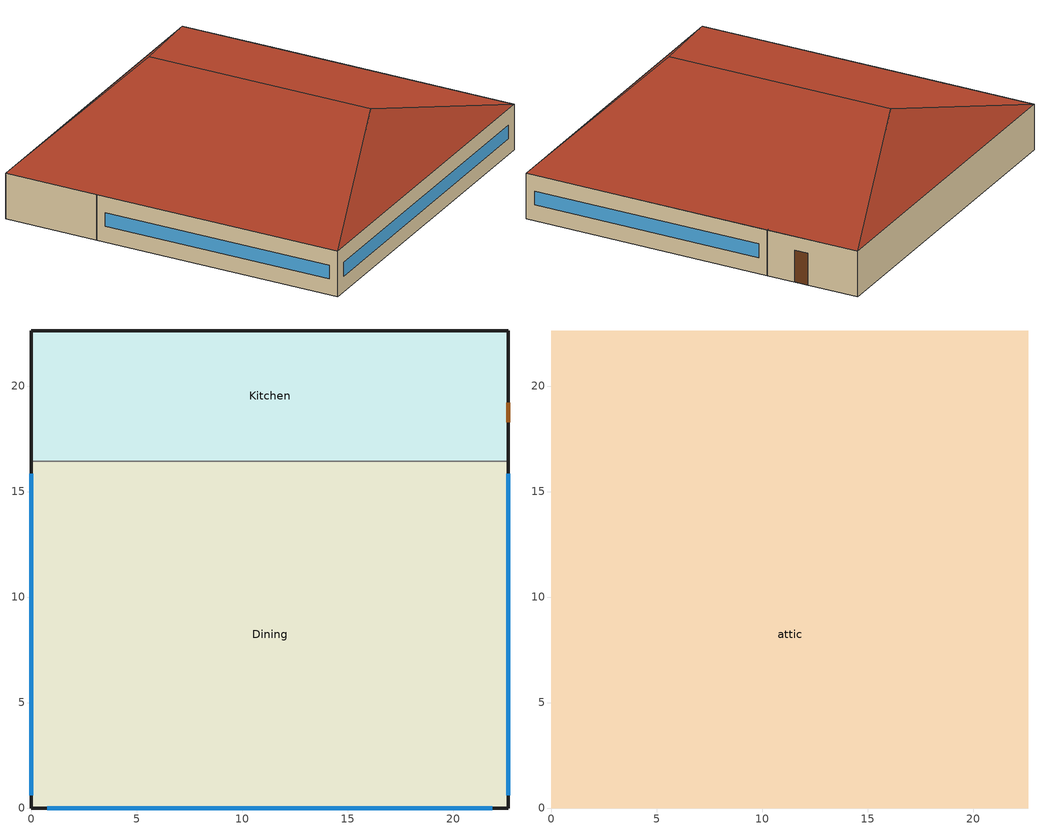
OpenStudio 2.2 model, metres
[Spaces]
Kitchen
 floor ground: 22.61,22.61 22.61,16.44 0,16.44 0,22.61 z0
 wall outside: 22.61,16.44 22.61,22.61 0,22.61 0,16.44 z0:3.05
 wall to Dining: 0,16.44 22.61,16.44 z0:3.05
 door: 22.61,18.29 22.61,19.21 z0:2.13
Dining
 floor ground: 22.61,16.44 22.61,0 0,0 0,16.44 z0
 wall outside: 0,16.44 0,0 22.61,0 22.61,16.44 z0:3.05
 window: 0,15.84 0,0.6 / 22.61,0.6 22.61,15.84 / 0.75,0 21.86,0 z1.07:1.98
attic
 floor to Dining: 22.61,16.44 22.61,0 0,0 0,16.44 z3.05
 floor to Kitchen: 22.61,22.61 22.61,16.44 0,16.44 0,22.61 z3.05
 roof outside: 11.3,18.84,6.82 22.61,22.61,3.05 0,22.61,3.05; 11.3,3.77,6.82 0,0,3.05 22.61,0,3.05; 11.3,18.84,6.82 0,22.61,3.05 0,0,3.05 11.3,3.77,6.82; 11.3,3.77,6.82 22.61,0,3.05 22.61,22.61,3.05 11.3,18.84,6.82
[Site]
Fairbanks Intl Arpt_AK_USA Design_Conditions: Latitude {deg}=64.82; Longitude {deg}=-147.85; Time Zone {hr}=-9; Elevation {m}=133; Terrain=City
[Building]
DOE Prototype FullServiceRestaurant: North Axis {deg}=0; Standards Number of Stories=1; Standards Number of Above Ground Stories=1; Standards Building Type=FullServiceRestaurant
[Space]
Name | Space Type | Building Story | Thermal Zone | Part of Total Floor Area
Kitchen | FullServiceRestaurant Kitchen | Building Story 1 | TZ-Kitchen | Yes
Dining | FullServiceRestaurant Dining | Building Story 1 | TZ-Dining | Yes
attic | FullServiceRestaurant Attic | Building Story 2 | TZ-attic | No
[BuildingStory]
Name | Nominal Z Coordinate {m}
Building Story 1 | 0
Building Story 2 | 3.0488
[ThermalZone] Use Ideal Air Loads=No
TZ-Kitchen; TZ-attic; TZ-Dining
[Sizing:Zone] Zone Cooling Design Supply Air Temperature Input Method=SupplyAirTemperature; Zone Cooling Design Supply Air Temperature {C}=14; Zone Cooling Design Supply Air Temperature Difference {deltaC}=11.11; Zone Heating Design Supply Air Temperature Input Method=SupplyAirTemperature; Zone Heating Design Supply Air Temperature {C}=40; Zone Heating Design Supply Air Temperature Difference {deltaC}=11.11; Zone Cooling Design Supply Air Humidity Ratio {kg-H2O/kg-air}=0.0085; Zone Heating Design Supply Air Humidity Ratio {kg-H2O/kg-air}=0.008; Cooling Design Air Flow Method=DesignDay; Heating Design Air Flow Method=DesignDay; Account for Dedicated Outdoor Air System=No; Dedicated Outdoor Air System Control Strategy=NeutralSupplyAir; Dedicated Outdoor Air Low Setpoint Temperature for Design {C}=autosize; Dedicated Outdoor Air High Setpoint Temperature for Design {C}=autosize
TZ-Kitchen; TZ-attic; TZ-Dining
[SpaceType] Standards Building Type=FullServiceRestaurant
Name | Standards Space Type
FullServiceRestaurant Dining | dining
FullServiceRestaurant Kitchen | food preparation
FullServiceRestaurant Attic | attic
